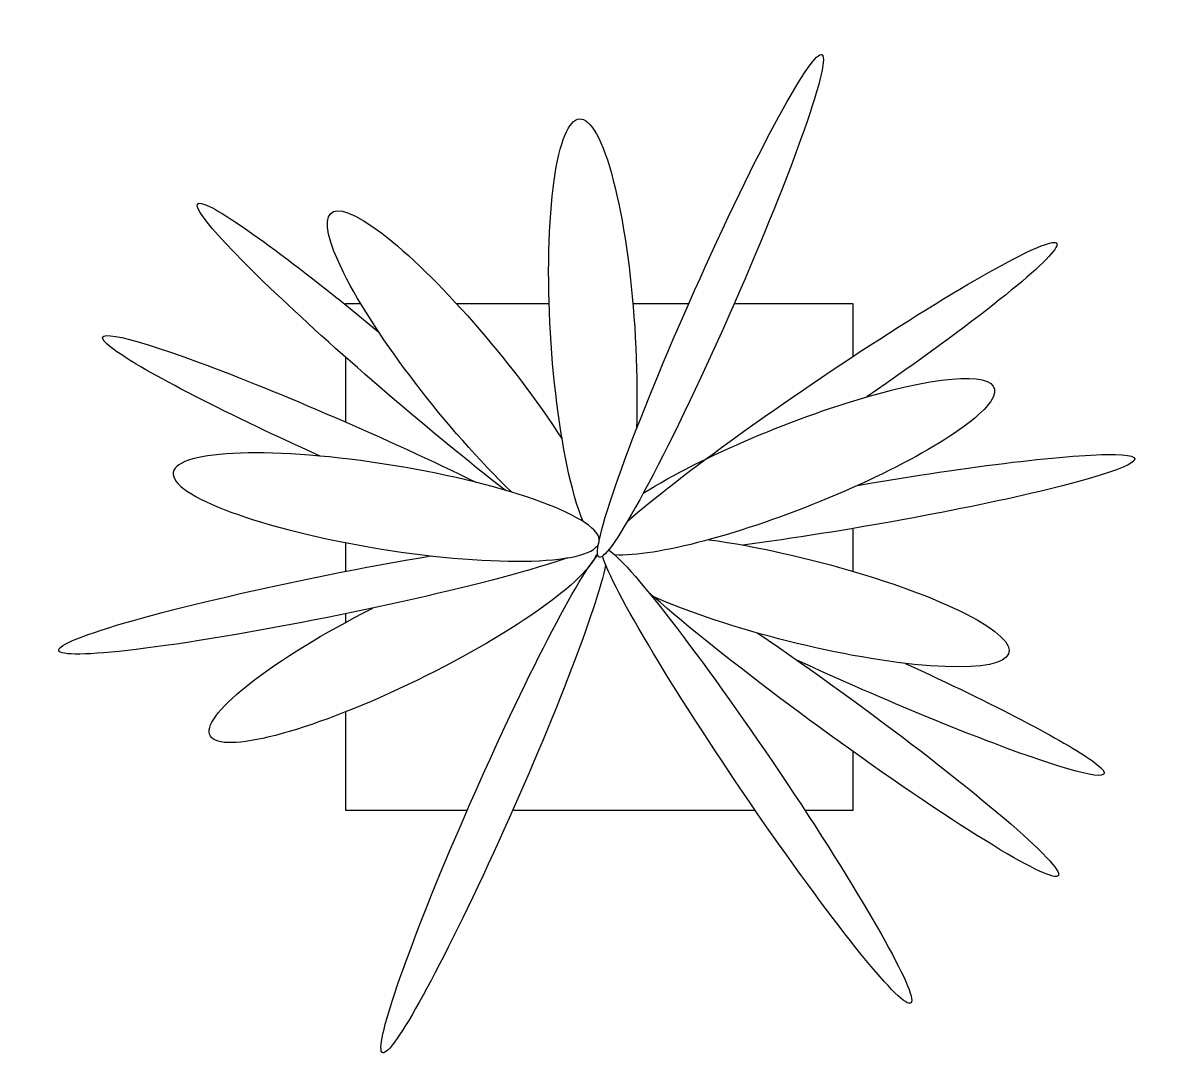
# Model space of a CAD drawing. Header units: millimetres. Extents: x 250.019 to 250.91, y 2606.5 to 2607.315.
import ezdxf

# ---------------------------------------------------------------- set-up
doc = ezdxf.new("R2010")
doc.units = ezdxf.units.MM
doc.header["$LTSCALE"] = 10
doc.layers.add('Vegetais', color=94, linetype='Continuous')

msp = doc.modelspace()

# ---------------------------------------------------------------- linework, layer by layer
at = {"layer": 'Vegetais', "color": 2}
for points in [[(250.27252, 2607.09354), (250.27252, 2607.09472), (250.28422, 2607.09472)], [(250.35937, 2607.09472), (250.43213, 2607.09472)], [(250.49786, 2607.09472), (250.54175, 2607.09472)], [(250.57747, 2607.09472), (250.67065, 2607.09472), (250.67065, 2607.05319)], [(250.27252, 2607.00165), (250.27252, 2607.05245)], [(250.67065, 2606.91817), (250.67065, 2606.88455)], [(250.27252, 2606.8845), (250.27252, 2606.90698)], [(250.27252, 2606.84452), (250.27252, 2606.85123)], [(250.36766, 2606.69659), (250.27252, 2606.69659), (250.27252, 2606.77425)], [(250.67065, 2606.743), (250.67065, 2606.69659), (250.63307, 2606.69659)], [(250.59412, 2606.69659), (250.40337, 2606.69659)]]:
    msp.add_lwpolyline(points, dxfattribs=at)
at = {"layer": 'Vegetais', "extrusion": (0, 0, -1)}
for centre, major_axis, ratio, start_param, end_param in [((250.5588, 2607.09288), (0.08733, 0.19718), 0.075778, 3.479471, 9.720255), ((250.46642, 2607.07067), (-0.0104, 0.16904), 0.195692, 3.669806, 8.323414), ((250.31998, 2607.0328), (-0.16388, 0.14018), 0.075778, 4.15617, 7.657719), ((250.36771, 2607.03439), (-0.1067, 0.13152), 0.195692, 4.150862, 8.364474), ((250.65204, 2607.0211), (0.17858, 0.12089), 0.075778, 3.67666, 7.739939), ((250.27879, 2606.98104), (-0.19718, 0.08733), 0.075778, -1.469592, 2.046763), ((250.62391, 2606.96663), (0.15755, 0.06213), 0.195692, 3.947329, 9.022809), ((250.67941, 2606.93624), (0.21252, 0.03666), 0.075778, 4.701072, 8.33168), ((250.62878, 2606.86157), (-0.16432, 0.04099), 0.195692, 1.074213, 5.448993), ((250.25854, 2606.86507), (0.2114, 0.04261), 0.075778, 0.491184, 5.120007), ((250.31778, 2606.83068), (0.15185, 0.07499), 0.195692, 0.212701, 4.650003), ((250.38866, 2606.70373), (0.08733, 0.19718), 0.075778, 0.30466, 6.056696), ((250.5951, 2606.72414), (-0.12089, 0.17858), 0.075778, 0.18661, 6.064994), ((250.65754, 2606.7726), (-0.17429, 0.127), 0.075778, 1.154707, 5.667664), ((250.67064, 2606.81287), (-0.19718, 0.08733), 0.075778, 1.747154, 4.904199)]:
    msp.add_ellipse(centre, major_axis=major_axis, ratio=ratio, start_param=start_param, end_param=end_param, dxfattribs=at)
msp.add_ellipse((250.30421, 2606.93498), major_axis=(-0.16716, 0.02721), ratio=0.195692, dxfattribs=at)

doc.saveas('drawing.dxf')
